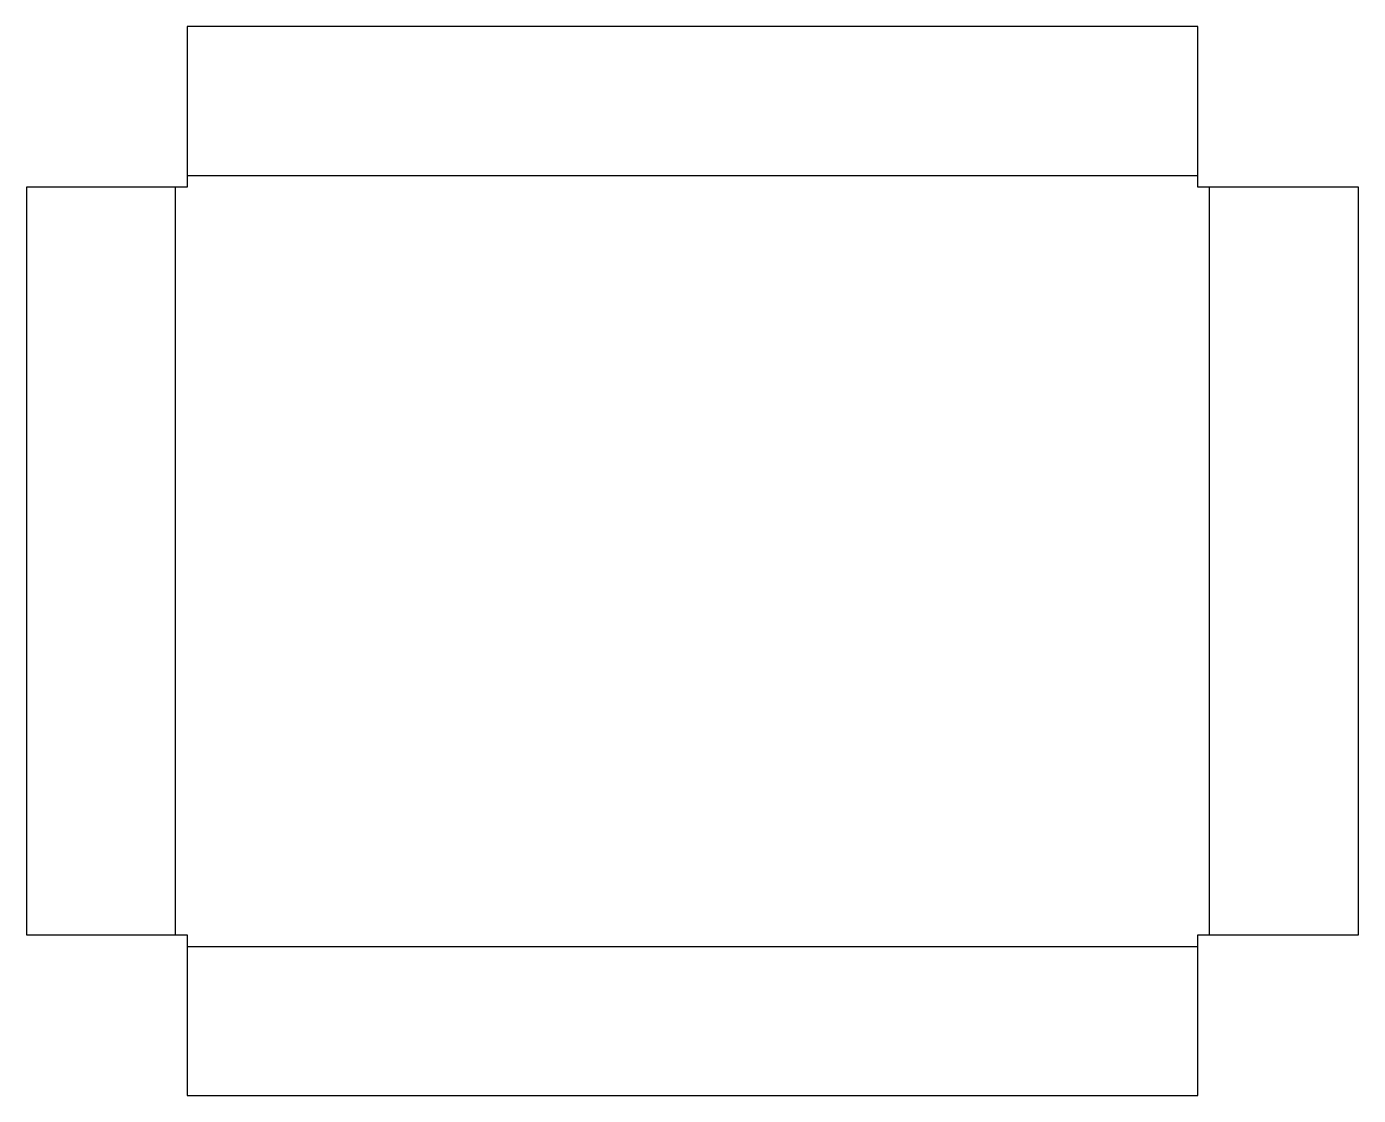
# Model space of a CAD drawing. Header units: millimetres. Extents: x 0 to 253, y 0 to 203.
import ezdxf

# ---------------------------------------------------------------- set-up
doc = ezdxf.new("R2010")
doc.units = ezdxf.units.MM
doc.layers.add('IV_BEND', color=7, linetype='Continuous')
doc.layers.add('IV_OUTER_PROFILE', color=7, linetype='Continuous')

msp = doc.modelspace()

# ---------------------------------------------------------------- linework, layer by layer
at = {"layer": 'IV_BEND'}
for p, q in [((30.523893, 174.78584), (222.523893, 174.78584)), ((28.261947, 30.523893), (28.261947, 172.523893)), ((224.78584, 30.523893), (224.78584, 172.523893)), ((30.523893, 28.261947), (222.523893, 28.261947))]:
    msp.add_line(p, q, dxfattribs=at)
at = {"layer": 'IV_OUTER_PROFILE'}
msp.add_lwpolyline([(30.523893, 0), (222.523893, 0), (222.523893, 30.523893), (253.047787, 30.523893), (253.047787, 172.523893), (222.523893, 172.523893), (222.523893, 203.047787), (30.523893, 203.047787), (30.523893, 172.523893), (0, 172.523893), (0, 30.523893), (30.523893, 30.523893)], close=True, dxfattribs=at)

doc.saveas('drawing.dxf')
